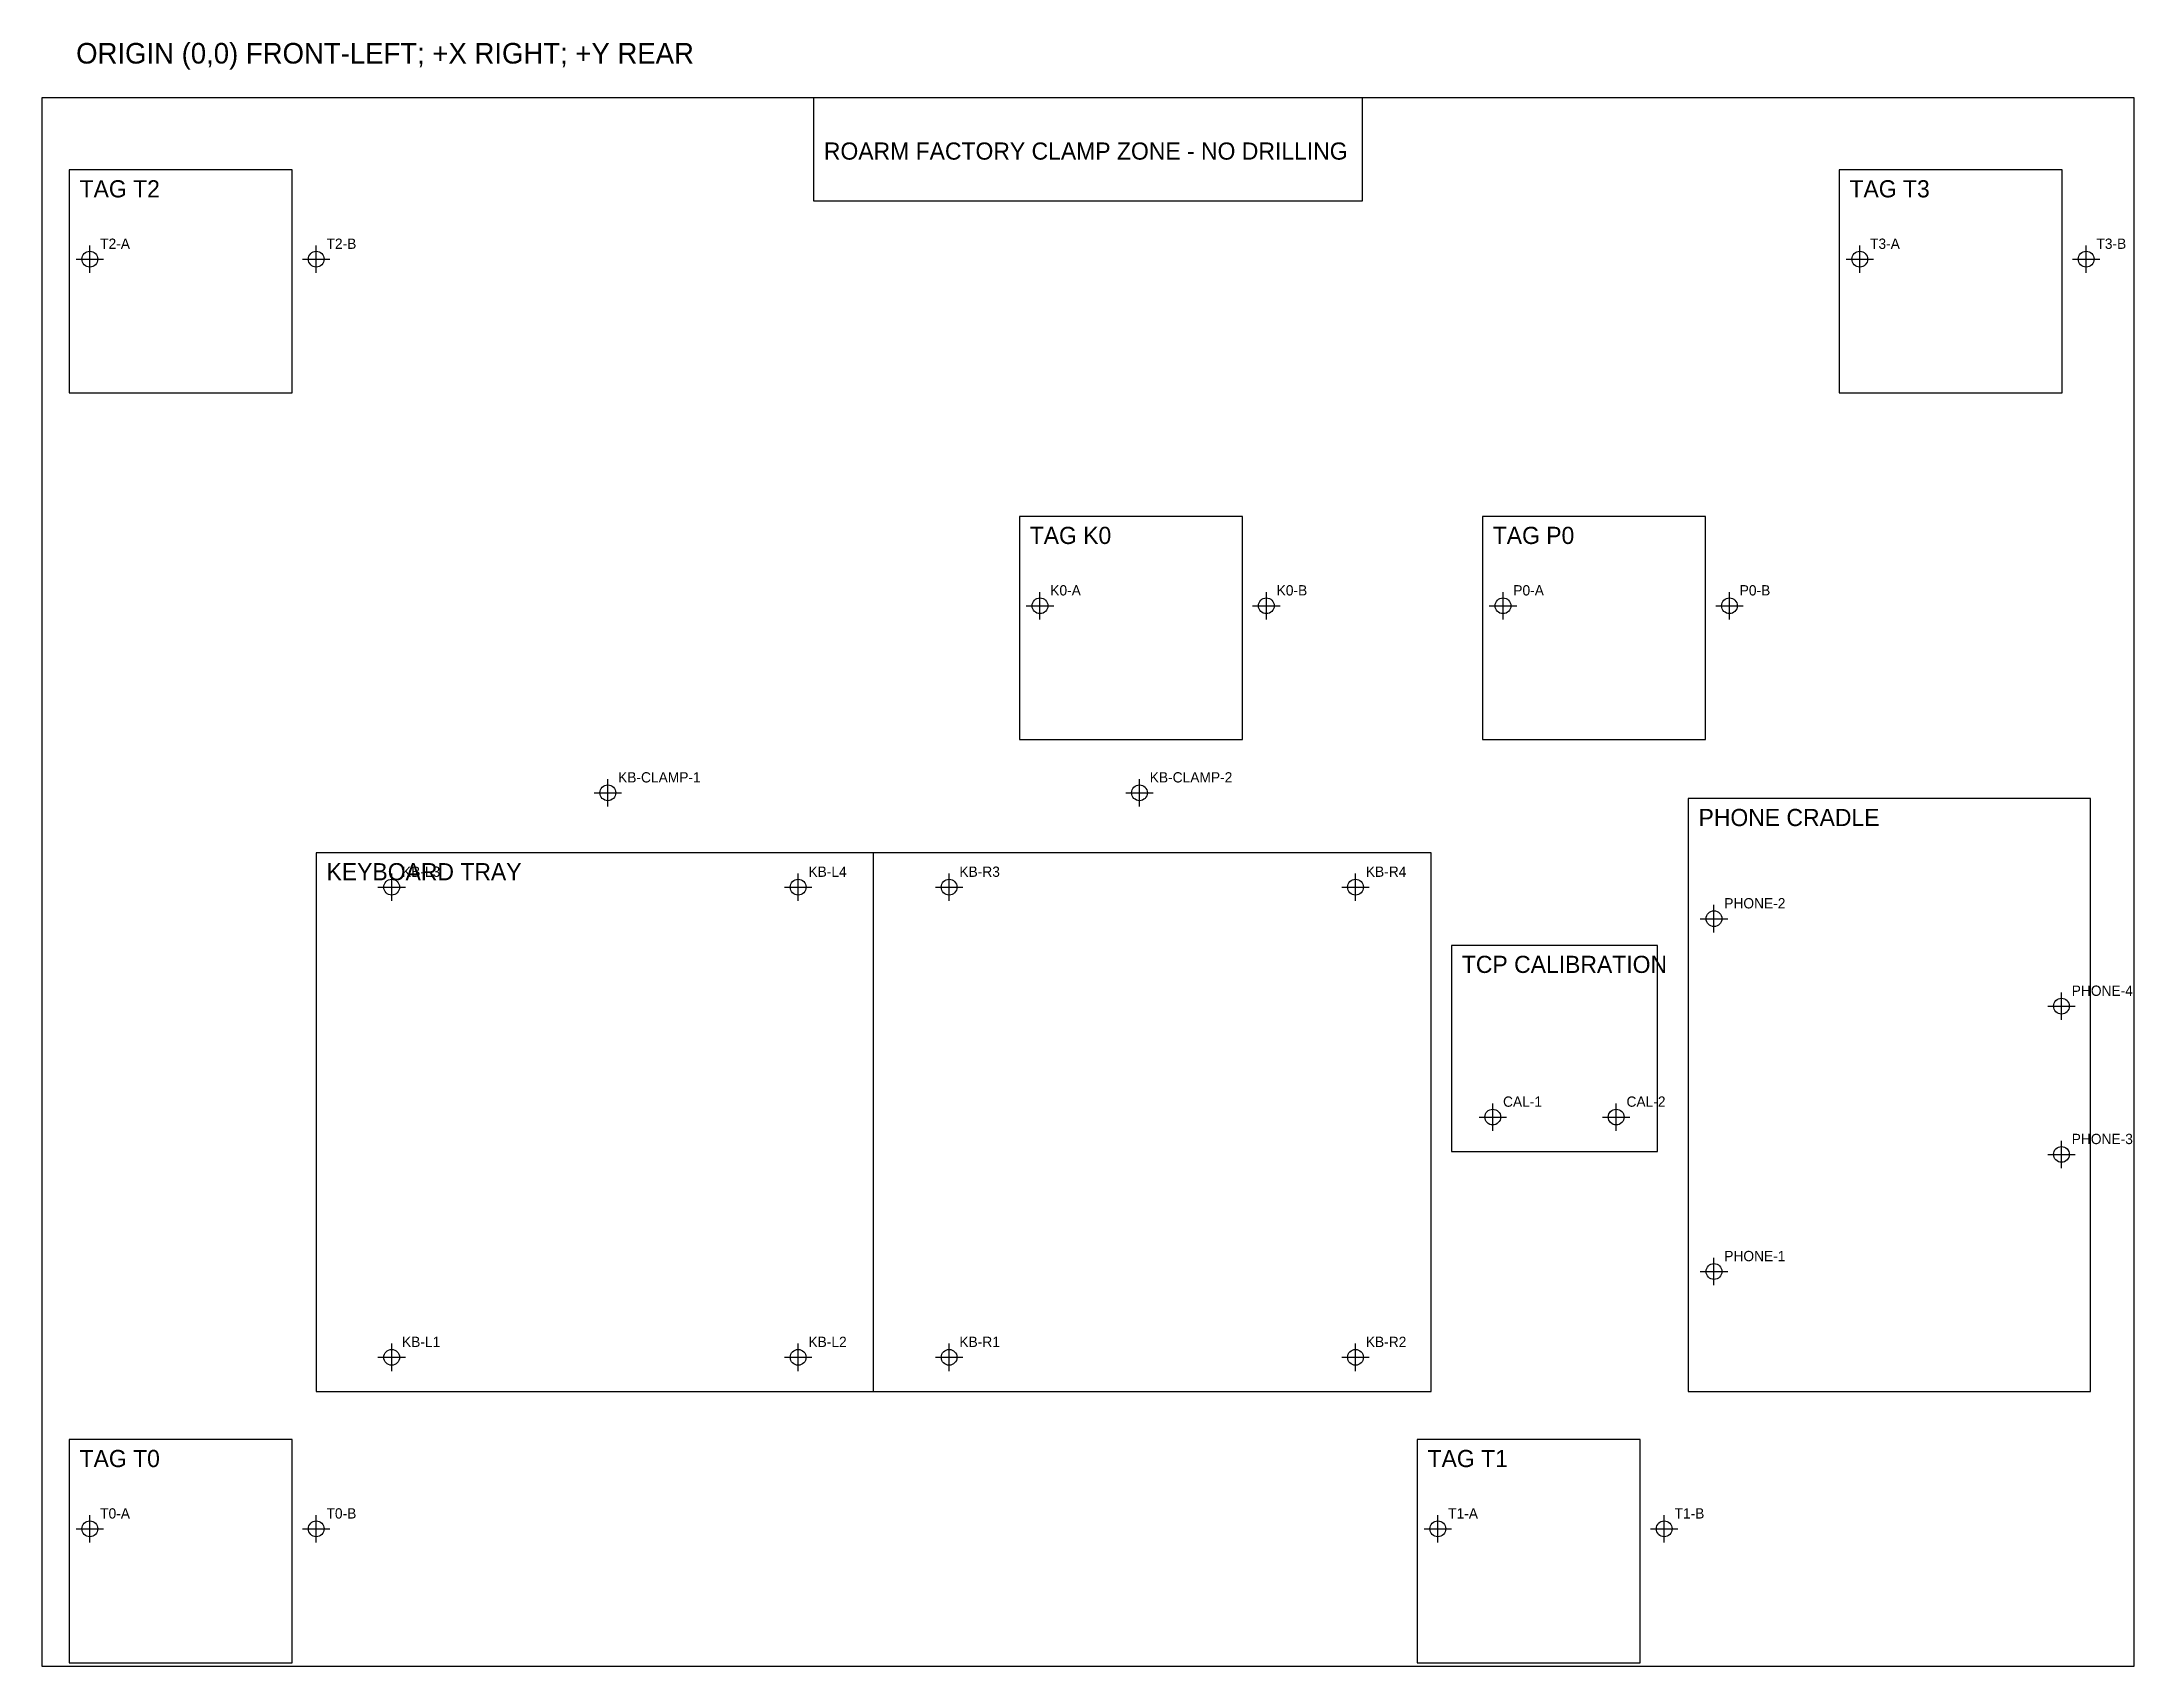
# Model space of a CAD drawing. Header units: millimetres. Extents: x 0 to 610, y 0 to 473.
import ezdxf

# ---------------------------------------------------------------- set-up
doc = ezdxf.new("R2010")
doc.units = ezdxf.units.MM
for name, color, linetype in [('ARM_ZONE', 2, 'Continuous'), ('BOARD', 7, 'Continuous'), ('CENTER', 4, 'Continuous'), ('FIXTURES', 5, 'Continuous'), ('HOLES', 1, 'Continuous'), ('TAGS', 3, 'Continuous'), ('TEXT', 7, 'Continuous')]:
    doc.layers.add(name, color=color, linetype=linetype)

msp = doc.modelspace()

# ---------------------------------------------------------------- linework, layer by layer
at = {"layer": 'ARM_ZONE'}
msp.add_lwpolyline([(225, 427), (385, 427), (385, 457), (225, 457), (225, 427)], dxfattribs=at)
at = {"layer": 'BOARD'}
msp.add_lwpolyline([(0, 0), (610, 0), (610, 457), (0, 457), (0, 0)], dxfattribs=at)
at = {"layer": 'CENTER'}
for p, q in [((10, 410), (18, 410)), ((14, 406), (14, 414)), ((76, 410), (84, 410)), ((80, 406), (80, 414)), ((526, 410), (534, 410)), ((530, 406), (530, 414)), ((592, 410), (600, 410)), ((596, 406), (596, 414)), ((291, 305), (291, 313)), ((357, 305), (357, 313)), ((426, 305), (426, 313)), ((492, 305), (492, 313)), ((287, 309), (295, 309)), ((353, 309), (361, 309)), ((422, 309), (430, 309)), ((488, 309), (496, 309)), ((165, 250.5), (165, 258.5)), ((320, 250.5), (320, 258.5)), ((161, 254.5), (169, 254.5)), ((316, 254.5), (324, 254.5)), ((242.5, 80), (242.5, 237)), ((98, 227), (106, 227)), ((102, 223), (102, 231)), ((216.5, 227), (224.5, 227)), ((220.5, 223), (220.5, 231)), ((260.5, 227), (268.5, 227)), ((264.5, 223), (264.5, 231)), ((379, 227), (387, 227)), ((383, 223), (383, 231)), ((487.5, 213.8), (487.5, 221.8)), ((483.5, 217.8), (491.5, 217.8)), ((588.8, 188.32), (588.8, 196.32)), ((584.8, 192.32), (592.8, 192.32)), ((419, 160), (427, 160)), ((423, 156), (423, 164)), ((455, 160), (463, 160)), ((459, 156), (459, 164)), ((588.8, 145.12), (588.8, 153.12)), ((584.8, 149.12), (592.8, 149.12)), ((487.5, 111), (487.5, 119)), ((483.5, 115), (491.5, 115)), ((102, 86), (102, 94)), ((220.5, 86), (220.5, 94)), ((264.5, 86), (264.5, 94)), ((383, 86), (383, 94)), ((98, 90), (106, 90)), ((216.5, 90), (224.5, 90)), ((260.5, 90), (268.5, 90)), ((379, 90), (387, 90)), ((14, 36), (14, 44)), ((80, 36), (80, 44)), ((407, 36), (407, 44)), ((473, 36), (473, 44)), ((10, 40), (18, 40)), ((76, 40), (84, 40)), ((403, 40), (411, 40)), ((469, 40), (477, 40))]:
    msp.add_line(p, q, dxfattribs=at)
at = {"layer": 'FIXTURES'}
for points in [[(480, 80), (597.3, 80), (597.3, 252.8), (480, 252.8), (480, 80)], [(80, 80), (405, 80), (405, 237), (80, 237), (80, 80)], [(411, 150), (471, 150), (471, 210), (411, 210), (411, 150)]]:
    msp.add_lwpolyline(points, dxfattribs=at)
at = {"layer": 'HOLES'}
for centre in [(14, 410), (80, 410), (530, 410), (596, 410), (291, 309), (357, 309), (426, 309), (492, 309), (165, 254.5), (320, 254.5), (102, 227), (220.5, 227), (264.5, 227), (383, 227), (487.5, 217.8), (588.8, 192.32), (423, 160), (459, 160), (588.8, 149.12), (487.5, 115), (102, 90), (220.5, 90), (264.5, 90), (383, 90), (14, 40), (80, 40), (407, 40), (473, 40)]:
    msp.add_circle(centre, 2.3, dxfattribs=at)
at = {"layer": 'TAGS'}
for points in [[(8, 371), (73, 371), (73, 436), (8, 436), (8, 371)], [(524, 371), (589, 371), (589, 436), (524, 436), (524, 371)], [(285, 270), (350, 270), (350, 335), (285, 335), (285, 270)], [(420, 270), (485, 270), (485, 335), (420, 335), (420, 270)], [(8, 1), (73, 1), (73, 66), (8, 66), (8, 1)], [(401, 1), (466, 1), (466, 66), (401, 66), (401, 1)]]:
    msp.add_lwpolyline(points, dxfattribs=at)

# ---------------------------------------------------------------- texts
at = {"layer": 'TEXT'}
for s, height, p in [('ORIGIN (0,0) FRONT-LEFT; +X RIGHT; +Y REAR', 6, (10, 467)), ('ROARM FACTORY CLAMP ZONE - NO DRILLING', 5, (228, 439)), ('TAG T2', 5, (11, 428)), ('TAG T3', 5, (527, 428)), ('T2-A', 3, (17, 413)), ('T2-B', 3, (83, 413)), ('T3-A', 3, (533, 413)), ('T3-B', 3, (599, 413)), ('TAG K0', 5, (288, 327)), ('TAG P0', 5, (423, 327)), ('K0-A', 3, (294, 312)), ('K0-B', 3, (360, 312)), ('P0-A', 3, (429, 312)), ('P0-B', 3, (495, 312)), ('KB-CLAMP-1', 3, (168, 257.5)), ('KB-CLAMP-2', 3, (323, 257.5)), ('PHONE CRADLE', 5, (483, 244.8)), ('KEYBOARD TRAY', 5, (83, 229)), ('KB-L3', 3, (105, 230)), ('KB-L4', 3, (223.5, 230)), ('KB-R3', 3, (267.5, 230)), ('KB-R4', 3, (386, 230)), ('PHONE-2', 3, (490.5, 220.8)), ('TCP CALIBRATION', 5, (414, 202)), ('PHONE-4', 3, (591.8, 195.32)), ('CAL-1', 3, (426, 163)), ('CAL-2', 3, (462, 163)), ('PHONE-3', 3, (591.8, 152.12)), ('PHONE-1', 3, (490.5, 118)), ('KB-L1', 3, (105, 93)), ('KB-L2', 3, (223.5, 93)), ('KB-R1', 3, (267.5, 93)), ('KB-R2', 3, (386, 93)), ('TAG T0', 5, (11, 58)), ('TAG T1', 5, (404, 58)), ('T0-A', 3, (17, 43)), ('T0-B', 3, (83, 43)), ('T1-A', 3, (410, 43)), ('T1-B', 3, (476, 43))]:
    msp.add_text(s, height=height, dxfattribs=at).set_placement(p)

doc.saveas('drawing.dxf')
